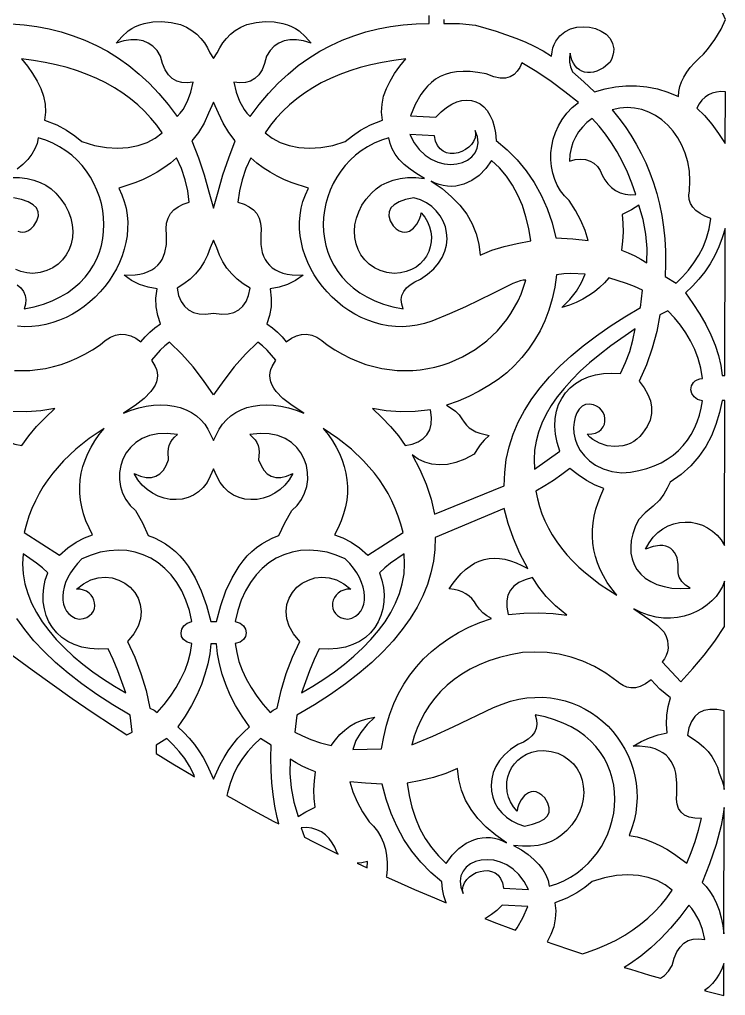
# Model space of a CAD drawing. Extents: x -1703 to -953, y -1065 to 985.
# Drawn here: x -1215.3 to -1053.1, y -489.8 to -265.4 of the extents above; entities that cross this region are included whole.
import ezdxf

# ---------------------------------------------------------------- set-up
doc = ezdxf.new("R2010")
doc.units = 0
doc.layers.add('LAYER_1', color=18, linetype='CONTINUOUS')

msp = doc.modelspace()

# ---------------------------------------------------------------- linework, layer by layer
at = {"layer": 'LAYER_1'}
for points in [[(-1217.26, -266.43), (-1214.3, -266.67), (-1211.39, -267.06), (-1208.54, -267.6), (-1205.73, -268.3), (-1202.99, -269.16), (-1200.31, -270.18), (-1197.68, -271.37), (-1195.12, -272.74), (-1192.62, -274.29), (-1190.19, -276.03), (-1187.83, -277.96), (-1185.54, -280.09), (-1183.32, -282.42), (-1181.17, -284.96), (-1179.1, -287.7), (-1178.39, -286.93), (-1177.75, -286.09), (-1176.71, -284.21), (-1175.94, -282.12), (-1175.4, -279.83), (-1176.79, -280.01), (-1178.06, -279.93), (-1179.21, -279.59), (-1180.23, -278.99), (-1181.11, -278.12), (-1181.85, -276.97), (-1182.45, -275.55), (-1182.9, -273.84), (-1183.72, -272.59), (-1184.67, -271.59), (-1185.74, -270.84), (-1186.94, -270.35), (-1188.27, -270.1), (-1189.74, -270.11), (-1191.36, -270.36), (-1193.13, -270.87), (-1191.84, -269.39), (-1190.36, -268.07), (-1189.53, -267.51), (-1188.65, -267.02), (-1187.69, -266.62), (-1186.66, -266.32), (-1184.67, -265.99), (-1182.62, -265.91), (-1180.5, -266.09), (-1178.33, -266.56), (-1176.95, -267.2), (-1175.71, -267.96), (-1174.62, -268.82), (-1173.66, -269.78), (-1172.84, -270.82), (-1172.14, -271.94), (-1171.57, -273.12), (-1170.73, -274.36), (-1169.89, -273.12), (-1169.31, -271.94), (-1168.62, -270.82), (-1167.79, -269.78), (-1166.83, -268.82), (-1165.74, -267.96), (-1164.5, -267.2), (-1163.12, -266.56), (-1160.95, -266.09), (-1158.84, -265.91), (-1156.78, -265.99), (-1154.8, -266.32), (-1153.76, -266.62), (-1152.81, -267.02), (-1151.92, -267.51), (-1151.09, -268.07), (-1149.61, -269.39), (-1148.32, -270.87), (-1150.09, -270.36), (-1151.71, -270.11), (-1153.18, -270.1), (-1154.52, -270.35), (-1155.72, -270.84), (-1156.78, -271.59), (-1157.73, -272.59), (-1158.56, -273.84), (-1159, -275.55), (-1159.6, -276.97), (-1160.34, -278.12), (-1161.23, -278.99), (-1162.24, -279.59), (-1163.39, -279.93), (-1164.66, -280.01), (-1166.05, -279.83), (-1165.51, -282.12), (-1164.74, -284.21), (-1163.7, -286.09), (-1163.07, -286.93), (-1162.35, -287.7), (-1160.28, -284.96), (-1158.13, -282.42), (-1155.91, -280.09), (-1153.62, -277.96), (-1151.26, -276.03), (-1148.83, -274.29), (-1146.33, -272.74), (-1143.77, -271.37), (-1141.15, -270.18), (-1138.46, -269.16), (-1135.72, -268.3), (-1132.92, -267.6), (-1130.06, -267.06), (-1127.15, -266.67), (-1124.19, -266.43), (-1121.18, -266.33), (-1121.18, -265.43), (-1121.18, -264.54)], [(-1117.8, -265.43), (-1117.79, -265.43), (-1117.8, -265.44), (-1117.8, -266.33), (-1114.24, -266.36), (-1110.54, -266.74), (-1105.76, -268.11), (-1101.27, -269.69), (-1099.12, -270.58), (-1097.03, -271.57), (-1095.01, -272.64), (-1093.04, -273.83), (-1092.93, -272.86), (-1092.73, -271.98), (-1092.45, -271.17), (-1092.09, -270.44), (-1091.16, -269.21), (-1090.02, -268.27), (-1088.7, -267.61), (-1087.27, -267.22), (-1085.79, -267.08), (-1084.32, -267.19), (-1082.91, -267.52), (-1081.61, -268.08), (-1080.49, -268.83), (-1079.61, -269.78), (-1079.02, -270.91), (-1078.85, -271.54), (-1078.77, -272.2), (-1078.79, -272.91), (-1078.93, -273.65), (-1079.18, -274.43), (-1079.55, -275.24), (-1081.12, -276.51), (-1082.66, -277.31), (-1083.4, -277.53), (-1084.12, -277.64), (-1084.81, -277.64), (-1085.46, -277.54), (-1086.07, -277.33), (-1086.64, -277.02), (-1087.15, -276.61), (-1087.62, -276.11), (-1088.02, -275.5), (-1088.35, -274.81), (-1088.8, -273.16), (-1088.93, -274.19), (-1088.92, -275.24), (-1088.71, -276.33), (-1088.26, -277.47), (-1085.6, -279.73), (-1083.17, -282.07), (-1080.76, -281.38), (-1078.35, -280.91), (-1075.94, -280.67), (-1073.53, -280.66), (-1071.12, -280.9), (-1068.72, -281.38), (-1066.31, -282.12), (-1063.9, -283.11), (-1063.81, -281.99), (-1063.57, -280.87), (-1063.19, -279.76), (-1062.66, -278.66), (-1061.99, -277.57), (-1061.18, -276.49), (-1060.22, -275.42), (-1059.12, -274.35), (-1058.12, -273.39), (-1057.18, -272.32), (-1055.49, -270.02), (-1054.1, -267.69), (-1053.07, -265.43), (-1054.1, -263.18)], [(-1215.88, -326.39), (-1215.03, -327.13), (-1214.41, -327.95), (-1214.03, -328.84), (-1213.87, -329.81), (-1213.95, -330.85), (-1214.26, -331.96), (-1211.94, -331.48), (-1209.79, -330.85), (-1207.81, -330.1), (-1205.99, -329.22), (-1204.33, -328.24), (-1202.82, -327.14), (-1201.48, -325.96), (-1200.28, -324.69), (-1199.24, -323.34), (-1198.34, -321.93), (-1197.59, -320.46), (-1196.99, -318.95), (-1196.52, -317.39), (-1196.19, -315.8), (-1196, -314.2), (-1195.94, -312.58), (-1196.01, -310.96), (-1196.21, -309.34), (-1196.53, -307.75), (-1196.98, -306.17), (-1197.54, -304.64), (-1198.23, -303.14), (-1199.03, -301.7), (-1199.94, -300.32), (-1200.97, -299.01), (-1202.1, -297.78), (-1203.34, -296.64), (-1204.68, -295.6), (-1206.12, -294.67), (-1207.66, -293.85), (-1209.29, -293.16), (-1211.02, -292.61), (-1211.3, -293.91), (-1211.79, -295.17), (-1212.49, -296.4), (-1213.41, -297.58), (-1214.54, -298.73), (-1215.88, -299.85)], [(-1216.49, -346.09), (-1214.73, -346.14), (-1212.96, -346.08), (-1211.17, -345.91), (-1209.37, -345.63), (-1207.56, -345.22), (-1205.75, -344.7), (-1203.94, -344.06), (-1202.14, -343.29), (-1200.35, -342.38), (-1198.57, -341.35), (-1196.8, -340.18), (-1195.63, -339.19), (-1194.46, -338.46), (-1193.29, -337.99), (-1192.11, -337.78), (-1190.94, -337.83), (-1189.77, -338.13), (-1188.6, -338.7), (-1187.43, -339.53), (-1186.49, -338.35), (-1185.42, -337.27), (-1184.24, -336.28), (-1182.96, -335.37), (-1183.58, -333.48), (-1183.92, -331.51), (-1183.97, -329.47), (-1183.73, -327.35), (-1185.79, -326.96), (-1187.74, -326.31), (-1189.57, -325.41), (-1191.28, -324.24), (-1188.76, -324.14), (-1187.65, -323.97), (-1186.65, -323.71), (-1185.74, -323.38), (-1184.92, -322.97), (-1184.2, -322.49), (-1183.57, -321.93), (-1183.03, -321.3), (-1182.58, -320.6), (-1182.21, -319.84), (-1181.92, -319), (-1181.59, -317.14), (-1181.57, -315.03), (-1181.65, -313.56), (-1181.53, -312.24), (-1181.19, -311.07), (-1180.64, -310.05), (-1179.88, -309.18), (-1178.91, -308.46), (-1177.72, -307.88), (-1176.33, -307.45), (-1176.65, -304.84), (-1177.25, -302.26), (-1178.12, -299.71), (-1179.26, -297.21), (-1180.67, -298.42), (-1182.15, -299.53), (-1183.71, -300.53), (-1185.35, -301.44), (-1187.05, -302.26), (-1188.81, -302.98), (-1192.52, -304.19), (-1191.81, -305.71), (-1191.26, -307.26), (-1190.86, -308.83), (-1190.6, -310.41), (-1190.47, -311.99), (-1190.49, -313.57), (-1190.63, -315.15), (-1190.89, -316.72), (-1191.27, -318.26), (-1191.76, -319.79), (-1192.37, -321.28), (-1193.07, -322.73), (-1193.87, -324.15), (-1194.77, -325.51), (-1195.75, -326.82), (-1196.81, -328.07), (-1197.96, -329.25), (-1199.17, -330.35), (-1200.45, -331.38), (-1201.79, -332.32), (-1203.19, -333.17), (-1204.65, -333.93), (-1206.15, -334.58), (-1207.69, -335.12), (-1209.27, -335.54), (-1210.87, -335.84), (-1212.51, -336.02), (-1214.17, -336.06), (-1215.84, -335.96)], [(-1217.18, -301.78), (-1215.31, -301.78), (-1213.6, -301.97), (-1212.02, -302.34), (-1210.58, -302.87), (-1209.27, -303.55), (-1208.08, -304.39), (-1207.01, -305.38), (-1205.81, -306.72), (-1204.83, -308.14), (-1204.08, -309.61), (-1203.54, -311.11), (-1203.21, -312.61), (-1203.1, -314.11), (-1203.18, -315.57), (-1203.47, -316.98), (-1203.94, -318.32), (-1204.6, -319.56), (-1205.45, -320.68), (-1206.48, -321.66), (-1207.67, -322.49), (-1209.04, -323.13), (-1210.57, -323.57), (-1212.25, -323.79), (-1213.69, -323.68), (-1215.01, -323.39), (-1216.2, -322.93)], [(-1215.74, -314.08), (-1215.21, -314.26), (-1214.64, -314.33), (-1214.04, -314.24), (-1213.39, -313.98), (-1212.72, -313.54), (-1212.02, -312.88), (-1211.33, -311.68), (-1211, -310.6), (-1211.04, -309.62), (-1211.44, -308.76), (-1212.22, -308.01), (-1213.35, -307.37), (-1214.86, -306.84), (-1216.73, -306.42)], [(-1217.03, -411.56), (-1212.45, -414.95), (-1207.85, -418.26), (-1203.24, -421.49), (-1198.62, -424.65), (-1194, -427.74), (-1190.69, -429.88), (-1189.43, -429.22), (-1189.89, -425.36), (-1193.89, -422.99), (-1197.59, -420.59), (-1201.02, -418.17), (-1204.18, -415.72), (-1207.06, -413.25), (-1209.67, -410.75), (-1212.02, -408.23), (-1214.1, -405.69), (-1215.93, -403.12)]]:
    msp.add_lwpolyline(points, dxfattribs=at)
for points in [[(-1213.54, -276.17), (-1212.34, -277.87), (-1211.29, -279.58), (-1210.44, -281.32), (-1209.81, -283.09), (-1209.43, -284.89), (-1209.34, -286.73), (-1209.56, -288.6), (-1206.75, -289.67), (-1204.51, -290.86), (-1202.65, -292.14), (-1201, -293.5), (-1198.12, -294.36), (-1195.38, -294.87), (-1192.78, -295.03), (-1190.34, -294.87), (-1188.08, -294.41), (-1186.02, -293.68), (-1184.18, -292.7), (-1182.57, -291.49), (-1183.8, -289.75), (-1185.15, -288.1), (-1186.6, -286.53), (-1188.17, -285.05), (-1189.84, -283.66), (-1191.62, -282.35), (-1193.5, -281.14), (-1195.48, -280.02), (-1197.57, -278.99), (-1199.76, -278.06), (-1202.04, -277.22), (-1204.42, -276.48), (-1206.9, -275.83), (-1209.46, -275.29), (-1212.12, -274.84), (-1214.87, -274.49)], [(-1129.33, -274.84), (-1131.99, -275.29), (-1134.56, -275.83), (-1137.03, -276.48), (-1139.41, -277.22), (-1141.7, -278.06), (-1143.88, -278.99), (-1145.97, -280.02), (-1147.95, -281.14), (-1149.84, -282.35), (-1151.61, -283.66), (-1153.29, -285.05), (-1154.85, -286.53), (-1156.31, -288.1), (-1157.65, -289.75), (-1158.88, -291.49), (-1157.28, -292.7), (-1155.43, -293.68), (-1153.38, -294.41), (-1151.12, -294.87), (-1148.68, -295.03), (-1146.08, -294.87), (-1143.33, -294.36), (-1140.46, -293.5), (-1138.8, -292.14), (-1136.94, -290.86), (-1134.7, -289.67), (-1131.9, -288.6), (-1132.12, -286.73), (-1132.02, -284.89), (-1131.64, -283.09), (-1131.01, -281.32), (-1130.16, -279.58), (-1129.11, -277.87), (-1127.91, -276.17), (-1126.58, -274.49)], [(-1100.37, -276.43), (-1100.96, -277.34), (-1101.67, -278.08), (-1102.55, -278.62), (-1103.6, -278.9), (-1104.86, -278.91), (-1106.34, -278.59), (-1108.07, -277.91), (-1109.99, -277.58), (-1111.76, -277.39), (-1113.39, -277.36), (-1114.89, -277.46), (-1116.26, -277.7), (-1117.52, -278.07), (-1118.67, -278.56), (-1119.72, -279.17), (-1120.68, -279.89), (-1121.56, -280.72), (-1122.36, -281.64), (-1123.09, -282.66), (-1124.38, -284.96), (-1125.5, -287.56), (-1119.64, -287.86), (-1118.42, -286.65), (-1117.2, -285.66), (-1115.99, -284.91), (-1114.8, -284.38), (-1113.64, -284.06), (-1112.52, -283.95), (-1111.45, -284.05), (-1110.44, -284.34), (-1109.49, -284.83), (-1108.63, -285.51), (-1107.87, -286.37), (-1107.2, -287.4), (-1106.65, -288.61), (-1106.21, -289.99), (-1105.92, -291.52), (-1105.76, -293.21), (-1103.24, -295.36), (-1100.94, -297.7), (-1098.88, -300.22), (-1097.05, -302.93), (-1095.45, -305.83), (-1094.08, -308.91), (-1092.94, -312.18), (-1092.04, -315.63), (-1088.18, -315.85), (-1084.64, -316.23), (-1085.31, -313.92), (-1086.29, -311.62), (-1087.55, -309.32), (-1089.03, -307.02), (-1090.07, -305.98), (-1090.97, -304.82), (-1091.72, -303.55), (-1092.32, -302.18), (-1092.78, -300.74), (-1093.08, -299.23), (-1093.22, -297.68), (-1093.2, -296.11), (-1093.02, -294.52), (-1092.67, -292.94), (-1092.15, -291.38), (-1091.46, -289.86), (-1090.58, -288.39), (-1089.53, -286.99), (-1088.3, -285.69), (-1086.87, -284.48), (-1089.97, -282.06), (-1093.16, -279.71), (-1096.46, -277.47), (-1099.9, -275.39)], [(-1055.16, -282.11), (-1056.1, -282.36), (-1056.96, -282.75), (-1057.76, -283.3), (-1058.47, -283.99), (-1059.11, -284.84), (-1059.66, -285.84), (-1057.92, -287.53), (-1056.24, -289.47), (-1054.64, -291.61), (-1053.12, -293.93), (-1053.1, -282.06), (-1054.16, -282.01)], [(-1171.88, -286.93), (-1172.93, -289.28), (-1174.22, -291.43), (-1175.71, -293.35), (-1174.21, -297.2), (-1172.88, -301.13), (-1171.79, -305.04), (-1170.73, -308.82), (-1169.66, -305.04), (-1168.58, -301.13), (-1167.24, -297.2), (-1165.74, -293.35), (-1167.24, -291.43), (-1168.52, -289.28), (-1169.57, -286.93), (-1170.73, -284.45)], [(-1077.38, -285.82), (-1079.09, -286.23), (-1077.57, -288.1), (-1076.15, -290.03), (-1074.81, -292.02), (-1073.58, -294.08), (-1072.43, -296.21), (-1071.39, -298.41), (-1070.44, -300.67), (-1069.6, -303.01), (-1068.87, -305.42), (-1068.24, -307.91), (-1067.73, -310.48), (-1067.33, -313.13), (-1067.04, -315.86), (-1066.87, -318.67), (-1066.83, -321.56), (-1066.9, -324.54), (-1064.44, -326.03), (-1062.94, -324.59), (-1061.56, -323.05), (-1060.31, -321.4), (-1059.19, -319.64), (-1058.23, -317.75), (-1057.44, -315.72), (-1056.83, -313.53), (-1056.42, -311.18), (-1057.78, -310.64), (-1058.92, -310.03), (-1059.86, -309.34), (-1060.58, -308.58), (-1061.09, -307.75), (-1061.39, -306.84), (-1061.48, -305.85), (-1061.35, -304.79), (-1061.24, -302.49), (-1061.37, -300.28), (-1061.73, -298.17), (-1062.3, -296.19), (-1063.07, -294.35), (-1064.01, -292.64), (-1065.11, -291.1), (-1066.34, -289.72), (-1067.7, -288.53), (-1069.16, -287.53), (-1070.71, -286.73), (-1072.32, -286.15), (-1073.98, -285.8), (-1075.67, -285.68)], [(-1084.91, -289.13), (-1085.94, -290.16), (-1086.83, -291.28), (-1087.56, -292.47), (-1088.13, -293.73), (-1088.55, -295.07), (-1088.82, -296.48), (-1088.93, -297.96), (-1087.62, -297.65), (-1086.39, -297.55), (-1085.25, -297.65), (-1084.21, -297.96), (-1083.3, -298.48), (-1082.51, -299.19), (-1081.88, -300.11), (-1081.4, -301.23), (-1080.82, -302.29), (-1080.1, -303.24), (-1079.26, -304.06), (-1078.32, -304.74), (-1077.27, -305.26), (-1076.14, -305.6), (-1074.94, -305.75), (-1073.69, -305.68), (-1074.59, -303.02), (-1075.6, -300.5), (-1076.71, -298.12), (-1077.93, -295.88), (-1079.24, -293.77), (-1080.65, -291.79), (-1082.14, -289.92), (-1083.71, -288.16)], [(-1110.52, -291.82), (-1110.64, -292.66), (-1110.97, -293.45), (-1111.46, -294.16), (-1112.09, -294.8), (-1112.83, -295.34), (-1113.65, -295.76), (-1114.53, -296.06), (-1115.43, -296.22), (-1116.32, -296.23), (-1117.18, -296.06), (-1117.98, -295.71), (-1118.68, -295.16), (-1119.26, -294.39), (-1119.69, -293.4), (-1119.95, -292.16), (-1125.65, -291.87), (-1124.64, -293.77), (-1123.44, -295.34), (-1122.11, -296.6), (-1120.69, -297.55), (-1119.2, -298.21), (-1117.71, -298.61), (-1116.23, -298.74), (-1114.82, -298.64), (-1113.51, -298.31), (-1112.35, -297.77), (-1111.37, -297.03), (-1110.61, -296.11), (-1110.12, -295.03), (-1109.93, -293.8), (-1110.08, -292.43), (-1110.62, -290.94)], [(-1132.16, -293.16), (-1133.8, -293.85), (-1135.34, -294.67), (-1136.78, -295.6), (-1138.12, -296.64), (-1139.35, -297.78), (-1140.49, -299.01), (-1141.51, -300.32), (-1142.42, -301.7), (-1143.23, -303.14), (-1143.91, -304.64), (-1144.48, -306.17), (-1144.92, -307.75), (-1145.25, -309.34), (-1145.45, -310.96), (-1145.52, -312.58), (-1145.46, -314.2), (-1145.26, -315.8), (-1144.93, -317.39), (-1144.47, -318.95), (-1143.86, -320.46), (-1143.11, -321.93), (-1142.21, -323.34), (-1141.17, -324.69), (-1139.98, -325.96), (-1138.63, -327.14), (-1137.13, -328.24), (-1135.47, -329.22), (-1133.64, -330.1), (-1131.66, -330.85), (-1129.51, -331.48), (-1127.19, -331.96), (-1127.5, -330.85), (-1127.58, -329.81), (-1127.43, -328.84), (-1127.04, -327.95), (-1126.42, -327.13), (-1125.58, -326.39), (-1124.5, -325.72), (-1123.19, -325.13), (-1121.53, -324.01), (-1120.14, -322.78), (-1119.03, -321.48), (-1118.18, -320.11), (-1117.57, -318.7), (-1117.2, -317.27), (-1117.07, -315.84), (-1117.16, -314.43), (-1117.46, -313.07), (-1117.96, -311.76), (-1118.66, -310.54), (-1119.54, -309.43), (-1120.6, -308.44), (-1121.82, -307.59), (-1123.2, -306.91), (-1124.73, -306.42), (-1126.6, -306.84), (-1128.1, -307.37), (-1129.24, -308.01), (-1130.01, -308.76), (-1130.41, -309.62), (-1130.45, -310.6), (-1130.12, -311.68), (-1129.43, -312.88), (-1128.73, -313.54), (-1128.06, -313.98), (-1127.42, -314.24), (-1126.81, -314.33), (-1126.24, -314.26), (-1125.71, -314.08), (-1124.77, -313.4), (-1124.01, -312.47), (-1123.46, -311.46), (-1123.13, -310.52), (-1123.03, -309.84), (-1122.2, -310.86), (-1121.56, -311.95), (-1121.09, -313.08), (-1120.8, -314.24), (-1120.68, -315.4), (-1120.72, -316.56), (-1120.92, -317.69), (-1121.28, -318.77), (-1121.79, -319.8), (-1122.45, -320.74), (-1123.25, -321.59), (-1124.18, -322.33), (-1125.25, -322.93), (-1126.45, -323.39), (-1127.76, -323.68), (-1129.2, -323.79), (-1130.89, -323.57), (-1132.41, -323.13), (-1133.78, -322.49), (-1134.98, -321.66), (-1136, -320.68), (-1136.85, -319.56), (-1137.51, -318.32), (-1137.99, -316.98), (-1138.27, -315.57), (-1138.36, -314.11), (-1138.24, -312.61), (-1137.91, -311.11), (-1137.38, -309.61), (-1136.62, -308.14), (-1135.65, -306.72), (-1134.44, -305.38), (-1133.37, -304.39), (-1132.18, -303.55), (-1130.87, -302.87), (-1129.43, -302.34), (-1127.86, -301.97), (-1126.14, -301.78), (-1124.28, -301.78), (-1122.26, -301.97), (-1124.02, -300.93), (-1125.58, -299.85), (-1126.92, -298.73), (-1128.04, -297.58), (-1128.96, -296.4), (-1129.66, -295.17), (-1130.15, -293.91), (-1130.43, -292.61)], [(-1163.33, -299.71), (-1164.2, -302.26), (-1164.8, -304.84), (-1165.13, -307.45), (-1163.73, -307.88), (-1162.54, -308.46), (-1161.57, -309.18), (-1160.81, -310.05), (-1160.26, -311.07), (-1159.92, -312.24), (-1159.8, -313.56), (-1159.89, -315.03), (-1159.86, -317.14), (-1159.53, -319), (-1159.24, -319.84), (-1158.87, -320.6), (-1158.42, -321.3), (-1157.88, -321.93), (-1157.25, -322.49), (-1156.53, -322.97), (-1155.72, -323.38), (-1154.81, -323.71), (-1153.8, -323.97), (-1152.69, -324.14), (-1150.17, -324.24), (-1151.89, -325.41), (-1153.72, -326.31), (-1155.66, -326.96), (-1157.73, -327.35), (-1157.48, -329.47), (-1157.53, -331.51), (-1157.87, -333.48), (-1158.5, -335.37), (-1157.21, -336.28), (-1156.03, -337.27), (-1154.96, -338.35), (-1154.03, -339.53), (-1152.85, -338.7), (-1151.68, -338.13), (-1150.51, -337.83), (-1149.34, -337.78), (-1148.17, -337.99), (-1147, -338.46), (-1145.82, -339.19), (-1144.65, -340.18), (-1142.89, -341.35), (-1141.11, -342.38), (-1139.31, -343.29), (-1137.51, -344.06), (-1135.7, -344.7), (-1133.89, -345.22), (-1132.09, -345.63), (-1130.29, -345.91), (-1128.5, -346.08), (-1126.72, -346.14), (-1124.96, -346.09), (-1123.23, -345.94), (-1121.52, -345.68), (-1119.84, -345.33), (-1118.19, -344.88), (-1116.58, -344.33), (-1113.48, -342.97), (-1110.59, -341.28), (-1107.91, -339.27), (-1105.49, -336.97), (-1104.39, -335.71), (-1103.36, -334.4), (-1102.41, -333.02), (-1101.54, -331.59), (-1100.76, -330.1), (-1100.07, -328.56), (-1099.48, -326.97), (-1098.99, -325.33), (-1099.57, -325.37), (-1100.26, -325.52), (-1101.95, -326.14), (-1106.58, -328.39), (-1112.81, -331.46), (-1116.49, -333.12), (-1120.54, -334.75), (-1122.24, -335.31), (-1123.93, -335.71), (-1125.61, -335.96), (-1127.29, -336.06), (-1128.94, -336.02), (-1130.58, -335.84), (-1132.19, -335.54), (-1133.77, -335.12), (-1135.31, -334.58), (-1136.81, -333.93), (-1138.26, -333.17), (-1139.66, -332.32), (-1141, -331.38), (-1142.28, -330.35), (-1143.5, -329.25), (-1144.64, -328.07), (-1145.7, -326.82), (-1146.69, -325.51), (-1147.58, -324.15), (-1148.38, -322.73), (-1149.09, -321.28), (-1149.69, -319.79), (-1150.18, -318.26), (-1150.56, -316.72), (-1150.83, -315.15), (-1150.97, -313.57), (-1150.98, -311.99), (-1150.86, -310.41), (-1150.6, -308.83), (-1150.19, -307.26), (-1149.64, -305.71), (-1148.94, -304.19), (-1152.64, -302.98), (-1154.41, -302.26), (-1156.11, -301.44), (-1157.74, -300.53), (-1159.3, -299.53), (-1160.79, -298.42), (-1162.2, -297.21)], [(-1108.18, -299.7), (-1109.71, -301.26), (-1111.4, -302.45), (-1113.21, -303.28), (-1114.14, -303.55), (-1115.08, -303.72), (-1116.03, -303.79), (-1116.99, -303.76), (-1117.94, -303.62), (-1118.88, -303.38), (-1119.81, -303.02), (-1120.72, -302.56), (-1118.22, -304.31), (-1116.03, -306.17), (-1114.13, -308.14), (-1112.55, -310.21), (-1111.28, -312.39), (-1110.34, -314.69), (-1109.73, -317.1), (-1109.46, -319.64), (-1106.77, -318.48), (-1103.95, -317.6), (-1100.97, -316.9), (-1097.82, -316.3), (-1098.28, -313.46), (-1098.93, -310.76), (-1099.76, -308.2), (-1100.79, -305.79), (-1102.01, -303.54), (-1103.42, -301.45), (-1105.03, -299.54), (-1106.84, -297.81)], [(-1074.71, -309.21), (-1076.85, -310.29), (-1076.63, -312.27), (-1076.58, -314.3), (-1076.71, -316.36), (-1077, -318.45), (-1075.42, -319.07), (-1073.92, -319.75), (-1072.49, -320.51), (-1071.14, -321.35), (-1071.08, -318.08), (-1071.38, -314.75), (-1072.02, -311.42), (-1072.96, -308.13)], [(-1053.82, -315.65), (-1054.61, -317.72), (-1055.55, -319.71), (-1056.62, -321.61), (-1057.83, -323.42), (-1059.18, -325.13), (-1060.66, -326.75), (-1062.28, -328.27), (-1060.55, -330.71), (-1058.99, -333.14), (-1057.61, -335.54), (-1056.43, -337.93), (-1055.45, -340.29), (-1054.68, -342.64), (-1054.13, -344.97), (-1053.82, -347.28), (-1053.22, -347.28), (-1053.16, -313.49)], [(-1171.49, -317.93), (-1172.1, -319.6), (-1172.87, -321.15), (-1173.8, -322.58), (-1174.89, -323.91), (-1176.13, -325.12), (-1177.54, -326.22), (-1179.1, -327.2), (-1178.76, -328.85), (-1178.21, -330.23), (-1177.45, -331.34), (-1176.5, -332.19), (-1175.37, -332.78), (-1174.07, -333.1), (-1172.62, -333.16), (-1170.73, -332.96), (-1168.84, -333.16), (-1167.38, -333.1), (-1166.08, -332.78), (-1164.95, -332.19), (-1164, -331.34), (-1163.24, -330.23), (-1162.69, -328.85), (-1162.35, -327.2), (-1163.91, -326.22), (-1165.32, -325.12), (-1166.57, -323.91), (-1167.65, -322.58), (-1168.58, -321.15), (-1169.35, -319.6), (-1169.96, -317.93), (-1170.73, -316.16)], [(-1090.25, -323.9), (-1091.88, -324.09), (-1092.33, -326.94), (-1092.93, -329.65), (-1093.7, -332.22), (-1094.62, -334.67), (-1095.7, -336.98), (-1096.94, -339.16), (-1098.32, -341.22), (-1099.86, -343.14), (-1101.54, -344.94), (-1103.36, -346.62), (-1105.33, -348.17), (-1107.43, -349.59), (-1109.67, -350.9), (-1112.04, -352.08), (-1114.54, -353.14), (-1117.17, -354.09), (-1116.12, -354.74), (-1115.15, -355.46), (-1114.32, -356.28), (-1113.66, -357.21), (-1113.15, -357.98), (-1112.58, -358.66), (-1111.95, -359.26), (-1111.23, -359.77), (-1110.43, -360.2), (-1109.53, -360.56), (-1107.42, -361.07), (-1108.54, -362.12), (-1109.48, -363.22), (-1110.25, -364.33), (-1110.85, -365.37), (-1112.98, -366.48), (-1115.02, -367.25), (-1116.97, -367.69), (-1118.83, -367.82), (-1120.58, -367.66), (-1122.21, -367.21), (-1123.73, -366.49), (-1125.11, -365.52), (-1123.3, -368.87), (-1121.84, -372.28), (-1120.71, -375.72), (-1119.95, -379.18), (-1103.91, -372.65), (-1103.82, -369.57), (-1103.45, -366.56), (-1102.79, -363.63), (-1101.88, -360.78), (-1100.7, -358), (-1099.26, -355.29), (-1097.58, -352.65), (-1095.66, -350.08), (-1093.51, -347.57), (-1091.14, -345.13), (-1088.55, -342.75), (-1085.75, -340.42), (-1082.75, -338.16), (-1079.55, -335.94), (-1076.17, -333.78), (-1072.61, -331.67), (-1072.15, -327.66), (-1073.95, -326.84), (-1075.85, -326.1), (-1079.86, -324.84), (-1080.88, -325.97), (-1081.99, -327.02), (-1083.19, -328), (-1084.48, -328.9), (-1085.87, -329.72), (-1087.36, -330.45), (-1088.95, -331.09), (-1090.65, -331.63), (-1088.85, -329.77), (-1087.35, -327.86), (-1086.17, -325.92), (-1085.29, -323.95), (-1088.59, -323.84)], [(-1068.14, -333.3), (-1068.87, -337.13), (-1069.91, -340.95), (-1071.26, -344.78), (-1072.92, -348.6), (-1071.79, -350.13), (-1070.93, -351.62), (-1070.34, -353.1), (-1070.05, -354.56), (-1070.06, -356.03), (-1070.4, -357.51), (-1071.08, -359.01), (-1072.11, -360.55), (-1072.73, -361.29), (-1073.42, -361.92), (-1074.17, -362.45), (-1074.98, -362.87), (-1075.82, -363.2), (-1076.69, -363.43), (-1078.49, -363.6), (-1080.29, -363.4), (-1082, -362.86), (-1083.56, -361.98), (-1084.25, -361.41), (-1084.87, -360.77), (-1083.82, -360.71), (-1082.93, -360.49), (-1082.2, -360.13), (-1081.62, -359.66), (-1081.2, -359.1), (-1080.91, -358.47), (-1080.77, -357.81), (-1080.77, -357.12), (-1080.9, -356.45), (-1081.16, -355.8), (-1081.55, -355.21), (-1082.06, -354.7), (-1082.69, -354.29), (-1083.44, -354.02), (-1084.29, -353.89), (-1085.25, -353.94), (-1086.02, -354.34), (-1086.68, -354.98), (-1087.22, -355.82), (-1087.63, -356.83), (-1087.88, -357.98), (-1087.97, -359.22), (-1087.89, -360.54), (-1087.61, -361.88), (-1087.14, -363.22), (-1086.44, -364.53), (-1085.51, -365.76), (-1084.34, -366.89), (-1082.91, -367.89), (-1081.2, -368.7), (-1079.21, -369.32), (-1076.93, -369.68), (-1074.88, -369.47), (-1072.95, -369.12), (-1071.14, -368.65), (-1069.46, -368.04), (-1067.89, -367.32), (-1066.44, -366.49), (-1065.1, -365.55), (-1063.89, -364.5), (-1062.79, -363.36), (-1061.81, -362.12), (-1060.94, -360.8), (-1060.19, -359.4), (-1059.56, -357.91), (-1059.04, -356.36), (-1058.64, -354.74), (-1058.35, -353.06), (-1058.95, -352.96), (-1059.48, -352.78), (-1060.3, -352.2), (-1060.82, -351.42), (-1061.01, -350.53), (-1060.87, -349.65), (-1060.39, -348.86), (-1060.01, -348.53), (-1059.55, -348.26), (-1058.99, -348.07), (-1058.34, -347.97), (-1058.77, -345.61), (-1059.37, -343.39), (-1060.14, -341.29), (-1061.08, -339.3), (-1062.17, -337.43), (-1063.41, -335.66), (-1064.79, -333.99), (-1066.29, -332.41)], [(-1079.43, -340.47), (-1081.95, -342.41), (-1084.29, -344.35), (-1086.44, -346.3), (-1088.4, -348.25), (-1090.17, -350.22), (-1091.75, -352.19), (-1093.12, -354.18), (-1094.3, -356.19), (-1095.27, -358.22), (-1096.04, -360.27), (-1096.59, -362.35), (-1096.93, -364.46), (-1097.06, -366.61), (-1096.97, -368.79), (-1091.11, -364.63), (-1091.76, -362.65), (-1092.16, -360.73), (-1092.31, -358.9), (-1092.23, -357.15), (-1091.93, -355.5), (-1091.42, -353.96), (-1090.72, -352.55), (-1089.82, -351.26), (-1088.75, -350.11), (-1087.52, -349.11), (-1086.13, -348.27), (-1084.59, -347.6), (-1082.92, -347.11), (-1081.13, -346.81), (-1079.23, -346.71), (-1077.23, -346.82), (-1076.03, -344.28), (-1075.07, -341.73), (-1074.35, -339.16), (-1073.84, -336.57)], [(-1181.97, -340.46), (-1183.03, -341.46), (-1185.04, -343.76), (-1184.17, -345.16), (-1183.88, -345.86), (-1183.71, -346.57), (-1183.65, -347.28), (-1183.7, -347.99), (-1183.87, -348.72), (-1184.17, -349.46), (-1184.59, -350.21), (-1185.15, -350.98), (-1186.66, -352.55), (-1188.75, -354.2), (-1191.44, -355.94), (-1189.67, -355.22), (-1187.92, -354.68), (-1186.2, -354.29), (-1184.52, -354.06), (-1182.89, -353.99), (-1181.32, -354.07), (-1179.82, -354.29), (-1178.39, -354.66), (-1177.06, -355.16), (-1175.82, -355.8), (-1174.68, -356.57), (-1173.67, -357.46), (-1172.78, -358.47), (-1172.02, -359.6), (-1171.41, -360.84), (-1170.73, -362.18), (-1170.04, -360.84), (-1169.43, -359.6), (-1168.68, -358.47), (-1167.79, -357.46), (-1166.77, -356.57), (-1165.64, -355.8), (-1164.4, -355.16), (-1163.06, -354.66), (-1161.63, -354.29), (-1160.13, -354.07), (-1158.56, -353.99), (-1156.93, -354.06), (-1155.25, -354.29), (-1153.53, -354.68), (-1151.78, -355.22), (-1150.02, -355.94), (-1152.7, -354.2), (-1154.79, -352.55), (-1156.31, -350.98), (-1156.86, -350.21), (-1157.28, -349.46), (-1157.58, -348.72), (-1157.75, -347.99), (-1157.81, -347.28), (-1157.74, -346.57), (-1157.57, -345.86), (-1157.29, -345.16), (-1156.42, -343.76), (-1158.42, -341.46), (-1159.48, -340.46), (-1160.58, -339.6), (-1163.41, -342.35), (-1166.02, -345.27), (-1168.38, -348.38), (-1170.73, -351.68), (-1173.07, -348.38), (-1175.43, -345.27), (-1178.04, -342.35), (-1180.87, -339.6)], [(-1053.87, -352.98), (-1054.48, -355.8), (-1055.29, -358.51), (-1056.32, -361.11), (-1057.61, -363.56), (-1059.18, -365.87), (-1061.05, -368.02), (-1063.26, -369.99), (-1065.82, -371.77), (-1066.44, -373.13), (-1067.22, -374.55), (-1068.26, -375.96), (-1069.66, -377.28), (-1071.52, -378.86), (-1073.07, -380.45), (-1073.83, -382.05), (-1074.38, -383.63), (-1074.72, -385.17), (-1074.86, -386.66), (-1074.8, -388.08), (-1074.53, -389.44), (-1074.07, -390.7), (-1073.41, -391.87), (-1072.55, -392.93), (-1071.5, -393.86), (-1070.25, -394.66), (-1068.82, -395.31), (-1067.19, -395.8), (-1065.38, -396.12), (-1063.38, -396.25), (-1061.2, -396.19), (-1062.23, -395.5), (-1063.11, -394.64), (-1063.73, -393.64), (-1063.9, -393.11), (-1063.95, -392.55), (-1063.91, -390.73), (-1064.2, -389.19), (-1064.46, -388.53), (-1064.79, -387.95), (-1065.19, -387.46), (-1065.66, -387.05), (-1066.19, -386.73), (-1066.79, -386.5), (-1067.44, -386.37), (-1068.14, -386.33), (-1069.71, -386.56), (-1071.45, -387.21), (-1070.63, -385.73), (-1069.68, -384.46), (-1068.62, -383.39), (-1067.47, -382.52), (-1066.24, -381.85), (-1064.96, -381.36), (-1063.64, -381.06), (-1062.31, -380.95), (-1060.98, -381.02), (-1059.66, -381.27), (-1058.39, -381.69), (-1057.18, -382.28), (-1056.04, -383.05), (-1055, -383.98), (-1054.08, -385.07), (-1053.29, -386.32), (-1053.23, -352.98)], [(-1210.41, -355.39), (-1213.68, -355.65), (-1217.07, -355.57), (-1220.58, -355.13), (-1220.81, -356.9), (-1220.74, -358.45), (-1220.39, -359.77), (-1219.77, -360.88), (-1218.89, -361.78), (-1217.76, -362.49), (-1216.39, -363.02), (-1214.8, -363.37), (-1213.23, -361.17), (-1211.41, -359.02), (-1209.39, -356.91), (-1207.24, -354.83)], [(-1132.06, -356.91), (-1130.05, -359.02), (-1128.23, -361.17), (-1126.66, -363.37), (-1125.06, -363.02), (-1123.7, -362.49), (-1122.57, -361.78), (-1121.68, -360.88), (-1121.06, -359.77), (-1120.71, -358.45), (-1120.64, -356.9), (-1120.87, -355.13), (-1124.38, -355.57), (-1127.77, -355.65), (-1131.05, -355.39), (-1134.21, -354.83)], [(-1199.3, -361.74), (-1202.4, -364.22), (-1205.21, -366.89), (-1207.7, -369.75), (-1208.83, -371.26), (-1209.87, -372.82), (-1210.83, -374.43), (-1211.7, -376.1), (-1212.48, -377.82), (-1213.16, -379.6), (-1213.76, -381.44), (-1214.26, -383.34), (-1206.16, -388.54), (-1204.23, -386.9), (-1202.31, -385.56), (-1200.41, -384.57), (-1198.53, -383.93), (-1199.36, -382.29), (-1200.06, -380.67), (-1200.62, -379.06), (-1201.04, -377.47), (-1201.32, -375.89), (-1201.47, -374.32), (-1201.49, -372.77), (-1201.38, -371.24), (-1201.14, -369.71), (-1200.77, -368.2), (-1200.27, -366.71), (-1199.65, -365.23), (-1198.9, -363.76), (-1198.02, -362.3), (-1197.03, -360.86), (-1195.91, -359.43)], [(-1183.53, -360.68), (-1185.45, -361.08), (-1187.14, -361.75), (-1188.6, -362.66), (-1189.82, -363.78), (-1190.81, -365.06), (-1191.56, -366.48), (-1192.07, -367.99), (-1192.34, -369.56), (-1192.36, -371.16), (-1192.13, -372.75), (-1191.66, -374.3), (-1190.93, -375.77), (-1189.94, -377.12), (-1188.7, -378.32), (-1187.1, -381.16), (-1185.73, -384.08), (-1184.34, -384.61), (-1183.02, -385.24), (-1181.78, -385.98), (-1180.61, -386.81), (-1179.51, -387.73), (-1178.48, -388.75), (-1177.51, -389.87), (-1176.6, -391.07), (-1174.97, -393.75), (-1173.56, -396.78), (-1172.37, -400.14), (-1171.37, -403.84), (-1170.73, -403.84), (-1170.09, -403.84), (-1169.08, -400.14), (-1167.89, -396.78), (-1166.48, -393.75), (-1164.85, -391.07), (-1163.95, -389.87), (-1162.98, -388.75), (-1161.94, -387.73), (-1160.84, -386.81), (-1159.67, -385.98), (-1158.43, -385.24), (-1157.11, -384.61), (-1155.72, -384.08), (-1154.35, -381.16), (-1152.75, -378.32), (-1151.51, -377.12), (-1150.53, -375.77), (-1149.8, -374.3), (-1149.32, -372.75), (-1149.09, -371.16), (-1149.11, -369.56), (-1149.38, -367.99), (-1149.89, -366.48), (-1150.64, -365.06), (-1151.63, -363.78), (-1152.86, -362.66), (-1154.31, -361.75), (-1156, -361.08), (-1157.92, -360.68), (-1160.06, -360.59), (-1162.43, -360.84), (-1161.75, -361.42), (-1161.21, -362.02), (-1160.8, -362.66), (-1160.52, -363.34), (-1160.35, -364.08), (-1160.27, -364.87), (-1160.39, -366.67), (-1159.83, -367.98), (-1159.17, -369.05), (-1158.39, -369.87), (-1157.48, -370.44), (-1156.44, -370.73), (-1155.27, -370.73), (-1153.95, -370.43), (-1152.48, -369.82), (-1153.33, -371.22), (-1154.33, -372.44), (-1155.45, -373.48), (-1156.68, -374.33), (-1157.99, -374.99), (-1159.36, -375.47), (-1160.75, -375.74), (-1162.15, -375.81), (-1163.52, -375.68), (-1164.85, -375.35), (-1166.12, -374.8), (-1167.28, -374.03), (-1168.33, -373.05), (-1169.23, -371.84), (-1169.97, -370.41), (-1170.73, -368.74), (-1171.49, -370.41), (-1172.22, -371.84), (-1173.12, -373.05), (-1174.17, -374.03), (-1175.34, -374.8), (-1176.6, -375.35), (-1177.93, -375.68), (-1179.31, -375.81), (-1180.7, -375.74), (-1182.1, -375.47), (-1183.46, -374.99), (-1184.77, -374.33), (-1186, -373.48), (-1187.13, -372.44), (-1188.13, -371.22), (-1188.97, -369.82), (-1187.5, -370.43), (-1186.19, -370.73), (-1185.01, -370.73), (-1183.97, -370.44), (-1183.07, -369.87), (-1182.28, -369.05), (-1181.62, -367.98), (-1181.07, -366.67), (-1181.18, -364.87), (-1181.11, -364.08), (-1180.93, -363.34), (-1180.65, -362.66), (-1180.25, -362.02), (-1179.71, -361.42), (-1179.02, -360.84), (-1181.39, -360.59)], [(-1144.43, -360.86), (-1143.43, -362.3), (-1142.56, -363.76), (-1141.81, -365.23), (-1141.18, -366.71), (-1140.68, -368.2), (-1140.31, -369.71), (-1140.07, -371.24), (-1139.96, -372.77), (-1139.98, -374.32), (-1140.13, -375.89), (-1140.42, -377.47), (-1140.84, -379.06), (-1141.39, -380.67), (-1142.09, -382.29), (-1142.92, -383.93), (-1141.04, -384.57), (-1139.14, -385.56), (-1137.23, -386.9), (-1135.29, -388.54), (-1127.19, -383.34), (-1127.69, -381.44), (-1128.29, -379.6), (-1128.98, -377.82), (-1129.76, -376.1), (-1130.62, -374.43), (-1131.58, -372.82), (-1132.62, -371.26), (-1133.75, -369.75), (-1136.24, -366.89), (-1139.05, -364.22), (-1142.16, -361.74), (-1145.54, -359.43)], [(-1090.69, -370.05), (-1092.58, -371.39), (-1094.57, -372.66), (-1096.66, -373.84), (-1096.3, -375.61), (-1095.83, -377.35), (-1095.25, -379.05), (-1094.56, -380.71), (-1093.77, -382.33), (-1092.88, -383.92), (-1091.87, -385.47), (-1090.77, -386.98), (-1089.55, -388.46), (-1088.23, -389.9), (-1086.8, -391.3), (-1085.27, -392.66), (-1081.89, -395.28), (-1078.08, -397.75), (-1079.23, -396.29), (-1080.24, -394.82), (-1081.12, -393.34), (-1081.87, -391.85), (-1082.48, -390.35), (-1082.97, -388.84), (-1083.33, -387.32), (-1083.56, -385.8), (-1083.66, -384.26), (-1083.64, -382.71), (-1083.5, -381.16), (-1083.24, -379.59), (-1082.86, -378.02), (-1082.36, -376.44), (-1081.74, -374.85), (-1081.01, -373.25), (-1083.01, -372.44), (-1084.98, -371.39), (-1086.94, -370.12), (-1088.88, -368.64)], [(-1119.79, -384.53), (-1119.88, -387.25), (-1120.21, -389.95), (-1120.77, -392.63), (-1121.59, -395.29), (-1122.65, -397.92), (-1123.96, -400.53), (-1125.53, -403.12), (-1127.35, -405.69), (-1129.43, -408.23), (-1131.78, -410.75), (-1134.39, -413.25), (-1137.27, -415.72), (-1140.43, -418.17), (-1143.86, -420.59), (-1147.57, -422.99), (-1151.56, -425.36), (-1152.02, -429.22), (-1150.33, -430.11), (-1148.4, -430.93), (-1146.19, -431.68), (-1143.69, -432.34), (-1142.74, -431), (-1141.7, -429.82), (-1140.58, -428.78), (-1139.38, -427.89), (-1138.08, -427.14), (-1136.7, -426.55), (-1135.23, -426.11), (-1133.67, -425.81), (-1135.46, -427.5), (-1136.91, -429.3), (-1138.01, -431.21), (-1138.76, -433.23), (-1132.13, -433.09), (-1131.63, -430.31), (-1130.99, -427.65), (-1130.21, -425.11), (-1129.28, -422.69), (-1128.2, -420.39), (-1126.98, -418.22), (-1125.62, -416.16), (-1124.11, -414.23), (-1122.46, -412.41), (-1120.66, -410.72), (-1118.72, -409.15), (-1116.63, -407.69), (-1114.4, -406.36), (-1112.03, -405.15), (-1109.51, -404.06), (-1106.84, -403.09), (-1107.89, -402.54), (-1108.81, -401.85), (-1109.61, -401.01), (-1110.31, -400.05), (-1110.79, -399.26), (-1111.35, -398.56), (-1112, -397.96), (-1112.74, -397.45), (-1113.56, -397.03), (-1114.47, -396.71), (-1115.47, -396.47), (-1116.56, -396.33), (-1115.66, -395.01), (-1114.74, -393.82), (-1113.79, -392.76), (-1112.8, -391.85), (-1111.78, -391.07), (-1110.73, -390.44), (-1109.65, -389.94), (-1108.54, -389.57), (-1107.4, -389.35), (-1106.22, -389.27), (-1105.02, -389.32), (-1103.78, -389.51), (-1102.51, -389.84), (-1101.21, -390.31), (-1099.88, -390.92), (-1098.51, -391.66), (-1100.31, -388.21), (-1101.83, -384.75), (-1103.04, -381.3), (-1103.91, -377.85)], [(-1194.72, -387.54), (-1196.79, -387.91), (-1198.89, -388.54), (-1201, -389.43), (-1202.01, -390.47), (-1202.88, -391.54), (-1203.63, -392.64), (-1204.25, -393.73), (-1204.74, -394.83), (-1205.09, -395.91), (-1205.32, -396.96), (-1205.42, -397.98), (-1205.39, -398.94), (-1205.23, -399.84), (-1204.95, -400.67), (-1204.53, -401.42), (-1203.99, -402.06), (-1203.33, -402.6), (-1202.53, -403.02), (-1201.61, -403.31), (-1200.66, -403.15), (-1199.86, -402.86), (-1199.22, -402.47), (-1198.72, -401.98), (-1198.36, -401.43), (-1198.14, -400.82), (-1198.05, -400.19), (-1198.08, -399.55), (-1198.23, -398.91), (-1198.5, -398.31), (-1198.88, -397.76), (-1199.36, -397.27), (-1199.94, -396.87), (-1200.62, -396.58), (-1201.38, -396.42), (-1202.23, -396.41), (-1200.63, -395.14), (-1198.97, -394.27), (-1197.29, -393.78), (-1195.63, -393.64), (-1194.02, -393.81), (-1192.5, -394.28), (-1191.11, -395), (-1189.88, -395.96), (-1188.86, -397.12), (-1188.08, -398.45), (-1187.57, -399.92), (-1187.38, -401.51), (-1187.54, -403.18), (-1188.09, -404.92), (-1189.07, -406.67), (-1190.51, -408.43), (-1188.85, -412.04), (-1187.43, -415.78), (-1186.26, -419.68), (-1185.36, -423.73), (-1184.42, -424.22), (-1183.69, -424.73), (-1182.09, -422.86), (-1180.64, -420.95), (-1179.35, -419.01), (-1178.23, -417.03), (-1177.3, -415.02), (-1176.56, -412.98), (-1176.03, -410.94), (-1175.71, -408.88), (-1176.82, -408.56), (-1177.61, -407.98), (-1178.07, -407.24), (-1178.22, -406.41), (-1178.06, -405.58), (-1177.58, -404.81), (-1176.8, -404.2), (-1175.71, -403.83), (-1176.3, -401.27), (-1177.09, -398.92), (-1178.05, -396.77), (-1179.19, -394.84), (-1180.47, -393.12), (-1181.9, -391.62), (-1183.45, -390.34), (-1185.12, -389.29), (-1186.89, -388.46), (-1188.75, -387.87), (-1190.68, -387.52), (-1192.67, -387.41)], [(-1150.77, -387.52), (-1152.7, -387.87), (-1154.56, -388.46), (-1156.33, -389.29), (-1158, -390.34), (-1159.55, -391.62), (-1160.98, -393.12), (-1162.27, -394.84), (-1163.4, -396.77), (-1164.37, -398.92), (-1165.15, -401.27), (-1165.74, -403.83), (-1164.65, -404.2), (-1163.87, -404.81), (-1163.39, -405.58), (-1163.23, -406.41), (-1163.38, -407.24), (-1163.85, -407.98), (-1164.63, -408.56), (-1165.74, -408.88), (-1165.42, -410.94), (-1164.89, -412.98), (-1164.15, -415.02), (-1163.22, -417.03), (-1162.1, -419.01), (-1160.82, -420.95), (-1159.37, -422.86), (-1157.76, -424.73), (-1157.04, -424.22), (-1156.1, -423.73), (-1155.19, -419.68), (-1154.02, -415.78), (-1152.6, -412.04), (-1150.94, -408.43), (-1152.38, -406.67), (-1153.36, -404.92), (-1153.91, -403.18), (-1154.07, -401.51), (-1153.88, -399.92), (-1153.37, -398.45), (-1152.59, -397.12), (-1151.57, -395.96), (-1150.34, -395), (-1148.95, -394.28), (-1147.43, -393.81), (-1145.82, -393.64), (-1144.16, -393.78), (-1142.48, -394.27), (-1140.82, -395.14), (-1139.22, -396.41), (-1140.07, -396.42), (-1140.83, -396.58), (-1141.51, -396.87), (-1142.09, -397.27), (-1142.57, -397.76), (-1142.95, -398.31), (-1143.22, -398.91), (-1143.37, -399.55), (-1143.41, -400.19), (-1143.31, -400.82), (-1143.09, -401.43), (-1142.73, -401.98), (-1142.23, -402.47), (-1141.59, -402.86), (-1140.79, -403.15), (-1139.84, -403.31), (-1138.92, -403.02), (-1138.13, -402.6), (-1137.46, -402.06), (-1136.92, -401.42), (-1136.51, -400.67), (-1136.22, -399.84), (-1136.06, -398.94), (-1136.03, -397.98), (-1136.13, -396.96), (-1136.36, -395.91), (-1136.72, -394.83), (-1137.2, -393.73), (-1137.82, -392.64), (-1138.57, -391.54), (-1139.45, -390.47), (-1140.46, -389.43), (-1142.56, -388.54), (-1144.66, -387.91), (-1146.74, -387.54), (-1148.78, -387.41)], [(-1214.64, -390.58), (-1214.5, -392.89), (-1214.1, -395.17), (-1213.45, -397.4), (-1212.57, -399.6), (-1211.45, -401.76), (-1210.13, -403.87), (-1208.6, -405.92), (-1206.89, -407.93), (-1205.01, -409.88), (-1202.98, -411.77), (-1200.79, -413.6), (-1198.48, -415.37), (-1196.05, -417.06), (-1193.52, -418.69), (-1190.9, -420.24), (-1192.75, -415.12), (-1193.81, -412.58), (-1194.98, -410.07), (-1197.17, -410.18), (-1199.19, -410.05), (-1201.05, -409.7), (-1202.74, -409.14), (-1204.26, -408.4), (-1205.61, -407.48), (-1206.78, -406.4), (-1207.77, -405.19), (-1208.57, -403.86), (-1209.19, -402.42), (-1209.63, -400.9), (-1209.87, -399.31), (-1209.91, -397.67), (-1209.76, -396), (-1209.41, -394.31), (-1208.86, -392.62), (-1210.06, -391.5), (-1211.4, -390.39), (-1214.49, -388.24)], [(-1130.05, -390.39), (-1131.4, -391.5), (-1132.59, -392.62), (-1132.04, -394.31), (-1131.69, -396), (-1131.54, -397.67), (-1131.59, -399.31), (-1131.83, -400.9), (-1132.26, -402.42), (-1132.88, -403.86), (-1133.69, -405.19), (-1134.68, -406.4), (-1135.85, -407.48), (-1137.19, -408.4), (-1138.71, -409.14), (-1140.4, -409.7), (-1142.26, -410.05), (-1144.28, -410.18), (-1146.47, -410.07), (-1147.64, -412.58), (-1148.71, -415.12), (-1150.56, -420.24), (-1147.93, -418.69), (-1145.4, -417.06), (-1142.97, -415.37), (-1140.66, -413.6), (-1138.48, -411.77), (-1136.44, -409.88), (-1134.56, -407.93), (-1132.85, -405.92), (-1131.33, -403.87), (-1130, -401.76), (-1128.89, -399.6), (-1128, -397.4), (-1127.35, -395.17), (-1126.95, -392.89), (-1126.82, -390.58), (-1126.96, -388.24)], [(-1099.14, -394.21), (-1100.56, -394.85), (-1101.68, -395.66), (-1102.52, -396.63), (-1103.07, -397.77), (-1103.33, -399.08), (-1103.3, -400.56), (-1102.99, -402.2), (-1099.4, -401.91), (-1095.97, -401.83), (-1092.69, -401.98), (-1089.57, -402.35), (-1092.17, -400.2), (-1094.27, -398.05), (-1095.99, -395.89), (-1097.43, -393.74)], [(-1053.79, -395.76), (-1054.43, -396.93), (-1055.24, -398.04), (-1056.18, -399.06), (-1057.25, -400), (-1058.43, -400.83), (-1059.73, -401.55), (-1061.11, -402.14), (-1062.58, -402.59), (-1064.12, -402.9), (-1065.71, -403.04), (-1067.35, -403.02), (-1069.03, -402.8), (-1070.73, -402.39), (-1072.44, -401.78), (-1074.15, -400.94), (-1070.49, -403.43), (-1068.73, -404.76), (-1067.13, -406.29), (-1066.71, -407.26), (-1066.43, -408.2), (-1066.29, -409.1), (-1066.28, -409.97), (-1066.42, -410.8), (-1066.68, -411.61), (-1067.08, -412.38), (-1067.6, -413.12), (-1063.36, -417.65), (-1060.57, -414.65), (-1057.95, -411.54), (-1055.53, -408.3), (-1053.32, -404.96), (-1053.3, -394.53)], [(-1171.36, -408.92), (-1171.63, -411.24), (-1172.08, -413.58), (-1172.71, -415.94), (-1173.53, -418.33), (-1174.56, -420.73), (-1175.79, -423.15), (-1177.25, -425.59), (-1178.95, -428.03), (-1177.58, -429.31), (-1176.32, -430.65), (-1175.15, -432.06), (-1174.09, -433.54), (-1173.13, -435.08), (-1172.27, -436.69), (-1171.5, -438.36), (-1170.73, -440.09), (-1169.96, -438.36), (-1169.19, -436.69), (-1168.32, -435.08), (-1167.36, -433.54), (-1166.3, -432.06), (-1165.14, -430.65), (-1163.87, -429.31), (-1162.51, -428.03), (-1164.2, -425.59), (-1165.66, -423.15), (-1166.9, -420.73), (-1167.92, -418.33), (-1168.74, -415.94), (-1169.37, -413.58), (-1169.82, -411.24), (-1170.09, -408.92), (-1170.73, -408.92)], [(-1099.75, -410.96), (-1102.48, -411.48), (-1105.05, -412.12), (-1107.45, -412.89), (-1109.68, -413.79), (-1111.76, -414.8), (-1113.68, -415.92), (-1115.45, -417.15), (-1117.07, -418.48), (-1118.54, -419.91), (-1119.88, -421.42), (-1121.08, -423.03), (-1122.15, -424.71), (-1123.09, -426.47), (-1123.91, -428.3), (-1124.61, -430.2), (-1125.19, -432.16), (-1120.37, -430.14), (-1115.67, -428.02), (-1106.38, -423.58), (-1104.43, -422.79), (-1102.5, -422.16), (-1100.6, -421.7), (-1098.72, -421.4), (-1096.89, -421.25), (-1095.08, -421.24), (-1093.32, -421.37), (-1091.61, -421.64), (-1089.95, -422.04), (-1088.34, -422.56), (-1086.79, -423.19), (-1085.3, -423.94), (-1083.88, -424.79), (-1082.54, -425.74), (-1081.26, -426.78), (-1080.07, -427.91), (-1078.96, -429.12), (-1077.94, -430.4), (-1077.01, -431.75), (-1076.18, -433.17), (-1075.45, -434.65), (-1074.82, -436.17), (-1074.3, -437.75), (-1073.9, -439.36), (-1073.61, -441.01), (-1073.44, -442.68), (-1073.4, -444.38), (-1073.49, -446.09), (-1073.71, -447.82), (-1074.08, -449.54), (-1074.58, -451.27), (-1075.23, -452.99), (-1073.36, -453.34), (-1071.57, -453.85), (-1069.84, -454.51), (-1068.17, -455.29), (-1066.56, -456.18), (-1064.99, -457.17), (-1061.97, -459.38), (-1060.95, -456.93), (-1060.04, -454.4), (-1059.25, -451.81), (-1058.58, -449.13), (-1060.14, -449.05), (-1061.43, -448.77), (-1062.48, -448.3), (-1063.28, -447.65), (-1063.85, -446.81), (-1064.2, -445.81), (-1064.34, -444.65), (-1064.28, -443.34), (-1064.22, -440.9), (-1064.47, -438.72), (-1064.73, -437.74), (-1065.08, -436.83), (-1065.52, -436), (-1066.06, -435.25), (-1066.69, -434.58), (-1067.44, -434), (-1068.29, -433.51), (-1069.26, -433.11), (-1070.34, -432.81), (-1071.54, -432.6), (-1072.86, -432.5), (-1074.3, -432.5), (-1072.45, -431.44), (-1070.53, -430.57), (-1068.52, -429.88), (-1066.44, -429.38), (-1066.6, -427.38), (-1066.52, -425.37), (-1066.21, -423.37), (-1065.67, -421.36), (-1066.97, -420.38), (-1068.14, -419.36), (-1070.14, -417.2), (-1071.47, -418.15), (-1072.68, -418.75), (-1073.79, -419.05), (-1074.81, -419.09), (-1075.73, -418.91), (-1076.57, -418.56), (-1077.32, -418.08), (-1078.01, -417.5), (-1080.58, -415.66), (-1083.2, -414.14), (-1085.87, -412.93), (-1088.57, -412), (-1091.31, -411.36), (-1094.09, -410.98), (-1096.9, -410.85)], [(-1058.01, -424.26), (-1059.18, -424.81), (-1060.14, -425.66), (-1060.91, -426.8), (-1061.47, -428.24), (-1061.81, -429.98), (-1060.46, -430.81), (-1059.21, -431.71), (-1058.08, -432.68), (-1057.07, -433.73), (-1056.2, -434.84), (-1055.48, -436.04), (-1054.9, -437.31), (-1054.49, -438.66), (-1053.8, -440.45), (-1053.55, -441.41), (-1053.39, -442.42), (-1053.35, -424.38), (-1055.09, -424.05), (-1056.65, -424.01)], [(-1096.51, -426.4), (-1096.44, -427.44), (-1096.59, -428.41), (-1096.98, -429.3), (-1097.59, -430.12), (-1098.44, -430.86), (-1099.52, -431.53), (-1100.83, -432.12), (-1102.49, -433.24), (-1103.87, -434.47), (-1104.98, -435.77), (-1105.84, -437.14), (-1106.45, -438.55), (-1106.81, -439.98), (-1106.95, -441.41), (-1106.86, -442.82), (-1106.56, -444.18), (-1106.05, -445.49), (-1105.36, -446.71), (-1104.48, -447.82), (-1103.42, -448.81), (-1102.2, -449.66), (-1100.82, -450.34), (-1099.29, -450.83), (-1097.42, -450.41), (-1095.92, -449.88), (-1094.78, -449.24), (-1094.01, -448.49), (-1093.6, -447.63), (-1093.56, -446.65), (-1093.89, -445.57), (-1094.58, -444.37), (-1095.29, -443.71), (-1095.96, -443.27), (-1096.6, -443.01), (-1097.2, -442.92), (-1097.77, -442.99), (-1098.31, -443.17), (-1099.25, -443.85), (-1100, -444.78), (-1100.56, -445.79), (-1100.89, -446.73), (-1100.98, -447.41), (-1101.81, -446.39), (-1102.46, -445.3), (-1102.93, -444.17), (-1103.22, -443.01), (-1103.34, -441.84), (-1103.3, -440.69), (-1103.09, -439.56), (-1102.73, -438.48), (-1102.22, -437.45), (-1101.57, -436.51), (-1100.77, -435.66), (-1099.83, -434.92), (-1098.77, -434.32), (-1097.57, -433.86), (-1096.25, -433.57), (-1094.82, -433.46), (-1093.13, -433.68), (-1091.6, -434.12), (-1090.24, -434.76), (-1089.04, -435.59), (-1088.01, -436.57), (-1087.17, -437.69), (-1086.5, -438.93), (-1086.03, -440.27), (-1085.75, -441.68), (-1085.66, -443.14), (-1085.78, -444.64), (-1086.1, -446.14), (-1086.64, -447.64), (-1087.39, -449.11), (-1088.37, -450.53), (-1089.57, -451.87), (-1090.65, -452.85), (-1091.83, -453.7), (-1093.15, -454.38), (-1094.59, -454.91), (-1096.16, -455.28), (-1097.87, -455.46), (-1099.74, -455.47), (-1101.76, -455.28), (-1099.99, -456.32), (-1098.44, -457.4), (-1097.1, -458.51), (-1095.97, -459.67), (-1095.06, -460.85), (-1094.35, -462.08), (-1093.86, -463.34), (-1093.58, -464.64), (-1091.85, -464.09), (-1090.22, -463.4), (-1088.68, -462.58), (-1087.24, -461.65), (-1085.9, -460.61), (-1084.66, -459.47), (-1083.53, -458.24), (-1082.5, -456.93), (-1081.59, -455.55), (-1080.79, -454.11), (-1080.11, -452.61), (-1079.54, -451.08), (-1079.09, -449.5), (-1078.77, -447.91), (-1078.57, -446.29), (-1078.5, -444.67), (-1078.56, -443.05), (-1078.75, -441.45), (-1079.08, -439.86), (-1079.55, -438.3), (-1080.16, -436.79), (-1080.91, -435.32), (-1081.8, -433.91), (-1082.85, -432.56), (-1084.04, -431.29), (-1085.39, -430.11), (-1086.89, -429.01), (-1088.55, -428.03), (-1090.37, -427.15), (-1092.35, -426.4), (-1094.5, -425.77), (-1096.82, -425.29)], [(-1183.96, -432.21), (-1183.91, -434.18), (-1180.09, -436.54), (-1175.45, -439.33), (-1175.08, -439.54), (-1175.29, -439), (-1176.25, -437.11), (-1177.37, -435.34), (-1178.62, -433.7), (-1180.01, -432.16), (-1181.5, -430.72)], [(-1161.45, -432.16), (-1162.83, -433.7), (-1164.08, -435.34), (-1165.2, -437.11), (-1166.16, -439), (-1166.95, -441.03), (-1167.56, -443.22), (-1167.67, -443.83), (-1166.16, -444.69), (-1161.52, -447.26), (-1156.88, -449.76), (-1155.77, -450.34), (-1156.15, -448.84), (-1156.67, -446.27), (-1157.07, -443.62), (-1157.35, -440.89), (-1157.52, -438.08), (-1157.57, -435.19), (-1157.49, -432.21), (-1159.96, -430.72)], [(-1153.2, -438.73), (-1152.89, -442.05), (-1152.25, -445.38), (-1151.32, -448.67), (-1149.56, -447.59), (-1147.42, -446.51), (-1147.65, -444.53), (-1147.69, -442.5), (-1147.57, -440.44), (-1147.27, -438.35), (-1148.85, -437.73), (-1150.35, -437.05), (-1151.78, -436.29), (-1153.13, -435.45)], [(-1117.32, -438.78), (-1120.15, -439.66), (-1123.12, -440.35), (-1126.27, -440.96), (-1125.81, -443.79), (-1125.17, -446.49), (-1124.33, -449.05), (-1123.31, -451.46), (-1122.09, -453.71), (-1120.68, -455.8), (-1119.07, -457.71), (-1117.25, -459.44), (-1115.92, -457.55), (-1114.38, -456), (-1112.69, -454.8), (-1110.89, -453.97), (-1109.96, -453.7), (-1109.01, -453.53), (-1108.06, -453.46), (-1107.11, -453.5), (-1106.16, -453.63), (-1105.22, -453.88), (-1104.29, -454.23), (-1103.38, -454.69), (-1105.87, -452.94), (-1108.07, -451.08), (-1109.96, -449.12), (-1111.55, -447.05), (-1112.82, -444.86), (-1113.76, -442.56), (-1114.37, -440.15), (-1114.63, -437.62)], [(-1138.72, -442.94), (-1137.73, -445.24), (-1136.48, -447.54), (-1134.99, -449.85), (-1133.96, -450.88), (-1133.06, -452.04), (-1132.31, -453.32), (-1131.7, -454.68), (-1131.25, -456.13), (-1130.95, -457.63), (-1130.8, -459.18), (-1130.82, -460.76), (-1131, -462.35), (-1131.04, -462.49), (-1129.15, -463.35), (-1124.55, -465.39), (-1119.97, -467.36), (-1117.27, -468.49), (-1117.38, -468.25), (-1117.81, -466.88), (-1118.11, -465.35), (-1118.26, -463.66), (-1120.79, -461.51), (-1123.08, -459.17), (-1125.14, -456.64), (-1126.98, -453.93), (-1128.57, -451.04), (-1129.94, -447.95), (-1131.08, -444.69), (-1131.99, -441.23), (-1135.84, -441.01), (-1139.39, -440.64)], [(-1053.65, -448.59), (-1054.05, -450.71), (-1055.21, -455.07), (-1056.72, -459.49), (-1058.42, -463.83), (-1057.5, -464.74), (-1056.64, -465.86), (-1055.85, -467.15), (-1055.15, -468.61), (-1054.55, -470.2), (-1054.05, -471.91), (-1053.68, -473.72), (-1053.44, -475.59), (-1053.39, -446.55)], [(-1150.59, -451.26), (-1149.86, -453.41), (-1147.61, -454.56), (-1142.98, -456.86), (-1142.08, -457.3), (-1142.4, -456.83), (-1142.88, -455.72), (-1143.45, -454.66), (-1144.17, -453.71), (-1145.01, -452.88), (-1145.96, -452.2), (-1147, -451.68), (-1148.13, -451.34), (-1149.33, -451.19)], [(-1136.65, -459.29), (-1137.74, -459.38), (-1135.46, -460.45), (-1135.34, -458.98)], [(-1109.19, -458.68), (-1110.5, -459.01), (-1111.66, -459.55), (-1112.64, -460.29), (-1113.4, -461.21), (-1113.89, -462.29), (-1114.08, -463.52), (-1113.93, -464.89), (-1113.39, -466.38), (-1113.49, -465.5), (-1113.37, -464.66), (-1113.04, -463.87), (-1112.55, -463.15), (-1111.92, -462.52), (-1111.18, -461.98), (-1110.36, -461.55), (-1109.48, -461.26), (-1108.58, -461.1), (-1107.69, -461.09), (-1106.83, -461.26), (-1106.03, -461.61), (-1105.33, -462.16), (-1104.75, -462.93), (-1104.31, -463.92), (-1104.06, -465.15), (-1098.36, -465.45), (-1099.37, -463.55), (-1100.57, -461.98), (-1101.9, -460.72), (-1103.32, -459.77), (-1104.8, -459.11), (-1106.3, -458.71), (-1107.78, -458.58)], [(-1078.12, -462.21), (-1080.87, -462.71), (-1083.74, -463.57), (-1085.39, -464.93), (-1087.25, -466.22), (-1089.5, -467.4), (-1092.3, -468.47), (-1092.08, -470.35), (-1092.18, -472.18), (-1092.55, -473.98), (-1093.19, -475.75), (-1094.02, -477.45), (-1092.75, -477.9), (-1088.27, -479.45), (-1085.97, -480.22), (-1084.78, -479.85), (-1082.5, -479.01), (-1080.31, -478.08), (-1078.23, -477.05), (-1076.24, -475.93), (-1074.36, -474.72), (-1072.58, -473.42), (-1070.91, -472.02), (-1069.35, -470.54), (-1067.89, -468.98), (-1066.55, -467.32), (-1065.31, -465.58), (-1066.92, -464.37), (-1068.76, -463.39), (-1070.82, -462.66), (-1073.08, -462.21), (-1075.52, -462.05)], [(-1105.6, -470.22), (-1106.82, -471.2), (-1108.03, -471.95), (-1108.35, -472.1), (-1106.3, -472.9), (-1101.77, -474.63), (-1101.35, -474.78), (-1100.94, -474.2), (-1099.64, -471.91), (-1098.53, -469.3), (-1104.39, -469.01)], [(-1063.58, -471.81), (-1065.72, -474.35), (-1067.93, -476.67), (-1070.2, -478.8), (-1072.54, -480.73), (-1074.94, -482.47), (-1076.32, -483.33), (-1074.92, -483.77), (-1070.51, -485.09), (-1068.01, -485.82), (-1067.08, -485.17), (-1066.14, -484.18), (-1065.31, -482.93), (-1064.86, -481.22), (-1064.27, -479.79), (-1063.52, -478.65), (-1062.64, -477.78), (-1061.62, -477.17), (-1060.47, -476.84), (-1059.2, -476.76), (-1057.81, -476.93), (-1058.35, -474.64), (-1059.12, -472.55), (-1060.17, -470.68), (-1060.8, -469.83), (-1061.51, -469.06)], [(-1053.91, -483.71), (-1054.49, -484.89), (-1055.2, -485.99), (-1056.04, -487.02), (-1057.01, -487.96), (-1057.88, -488.64), (-1057.4, -488.77), (-1053.46, -489.79), (-1053.46, -482.47)]]:
    msp.add_lwpolyline(points, close=True, dxfattribs=at)

doc.saveas('drawing.dxf')
